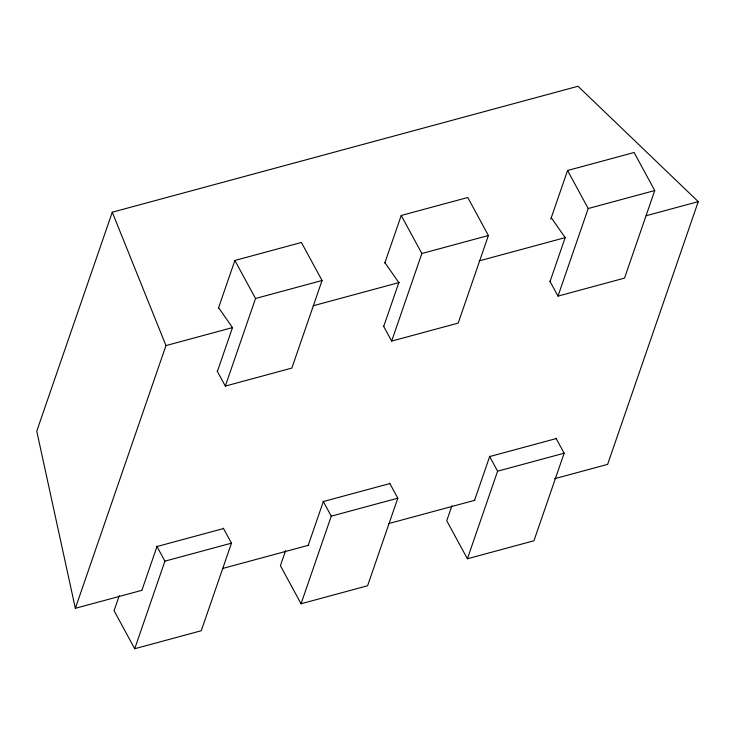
<?xml version="1.0" encoding="UTF-8"?>
<svg xmlns="http://www.w3.org/2000/svg" width="735" height="735" viewBox="0 0 735 735"><rect width="100%" height="100%" fill="white"/><g stroke="black" fill="none" stroke-linecap="round" stroke-linejoin="round"><path stroke-width="1.1" d="M554.512 478.733L607.625 464.373L698.25 201.638L578.013 86.261L112.271 212.213L36.75 431.16L75.347 608.314L141.745 590.361M75.347 608.314L165.972 345.588L112.271 212.213M119.29 595.57L114.072 610.702L134.716 648.739L201.252 630.74L231.461 543.165L223.311 528.153M218.47 308.038L234.878 260.466L301.414 242.477L322.059 280.504L291.85 368.079L225.323 386.077L217.165 371.065M141.883 590.315L156.987 546.528L223.523 528.538M217.376 371.451L232.508 327.589L218.589 307.689M134.716 648.739L164.925 561.154L156.775 546.151M225.323 386.077L255.532 298.493L234.878 260.466M285.63 550.588L280.412 565.72L301.056 603.757L367.592 585.758L397.8 498.183L389.651 483.171M384.809 263.056L401.218 215.484L467.754 197.494L488.398 235.522L458.19 323.097L391.654 341.095L383.505 326.083M308.222 545.333L323.327 501.546L389.853 483.557M383.716 326.459L398.839 282.608L384.929 262.707M301.056 603.757L331.264 516.172L323.115 501.169M391.654 341.095L421.862 253.511L401.218 215.484M451.97 505.607L446.742 520.738L467.396 558.765L533.932 540.776L564.14 453.201L555.982 438.189M550.772 219.159L567.558 170.502L634.094 152.512L654.738 190.54L624.529 278.115L557.994 296.104L549.844 281.101M474.553 500.351L489.657 456.564L556.193 438.575M550.056 281.477L565.178 237.625L551.268 217.725M467.396 558.765L497.604 471.19L489.455 456.178M557.994 296.104L588.202 208.529L567.558 170.502M255.532 298.493L322.059 280.504M421.862 253.511L488.398 235.522M588.202 208.529L654.738 190.54M165.972 345.588L232.37 327.626M313.147 305.778L399.463 282.442M479.137 260.897L565.454 237.552M646.24 215.704L698.25 201.638M164.925 561.154L231.461 543.165M331.264 516.172L397.8 498.183M497.604 471.19L564.14 453.201M222.521 568.513L308.838 545.168M388.521 523.623L474.828 500.278"/></g></svg>
